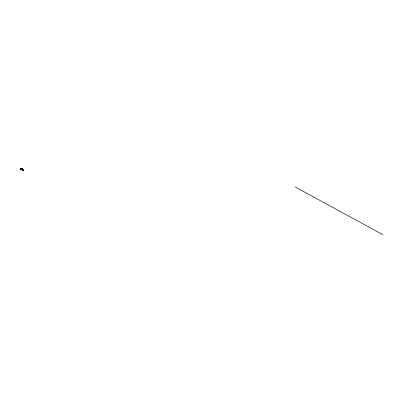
<?xml version="1.0" encoding="UTF-8"?>
<svg xmlns="http://www.w3.org/2000/svg" width="403" height="403" viewBox="0 0 403 403"><rect width="100%" height="100%" fill="white"/><g stroke="black" fill="none" stroke-linecap="round" stroke-linejoin="round"><path stroke-width="0.6" d="M22.069 169.401L21.737 169.235M21.656 168.797L20.558 169.27L20.195 169.059L20.865 168.671L21.611 168.907M20.523 168.872L21.168 169.29M22.623 169.411L22.054 169.754L23.198 169.386L22.225 169.734M21.409 169.502L22.719 169.099L22.125 169.441M22.644 169.119L21.419 168.323L20.15 169.059L21.495 169.834M21.319 169.26L21.445 169.487M22.301 169.895L23.183 169.386L21.923 169.844M22.125 169.099L22.407 168.928L21.858 168.625L20.87 168.671L22.331 169.32L21.948 169.205M20.462 169.305L21.485 169.436L21.127 169.341L21.732 168.837L22.2 169.048L21.883 168.928L22.115 168.766L21.238 168.887L21.737 169.119M22.155 169.32L22.412 168.933M20.18 169.064L21.44 168.409L21.868 168.656L21.631 168.786M21.455 168.575L21.072 168.555L21.505 168.605M21.707 168.555L21.691 169.104M21.691 169.139L20.896 169.462L21.55 169.174M21.384 169.456L21.812 169.255M21.571 169.416L21.278 169.245L21.822 169.27L21.52 169.446L21.817 169.618M22.18 169.24L21.812 169.421L22.361 169.179M21.414 169.844L22.764 169.099L21.389 168.363M22.23 169.864L22.497 169.734M22.215 169.94L22.538 169.749M22.644 169.708L22.301 169.507M22.709 169.643L23.173 169.386M22.281 169.975L22.618 169.804M23.087 169.567L22.603 169.331M22.623 169.95L22.941 170.202M22.457 170.076L22.82 169.955M22.256 169.643L22.644 170.036L23.409 169.94L22.719 170.091M22.523 170.116L22.855 169.98M22.911 170.031L22.593 170.066L23.107 169.774M22.971 169.975L23.53 169.875L22.986 169.502L23.349 169.769M23.006 170.106L23.309 169.89M21.359 168.938L20.906 169.174L21.374 168.802M21.737 168.983L22.034 169.391M295.072 186.871L382.85 234.677M22.039 169.139L22.321 169.315M21.762 168.671L21.475 168.479M22.578 169.129L22.462 169.24M22.9 169.89L23.198 170.061M21.601 169.315L21.152 169.32M21.193 169.336L21.848 169.592M22.039 169.754L22.442 169.91M22.674 169.955L23.021 170.096M22.865 169.174L21.858 169.754L22.81 170.303L23.812 169.723L22.865 169.174M22.785 169.552L23.021 169.663L22.785 169.557M22.674 169.381L22.936 169.532L22.689 169.386"/></g></svg>
